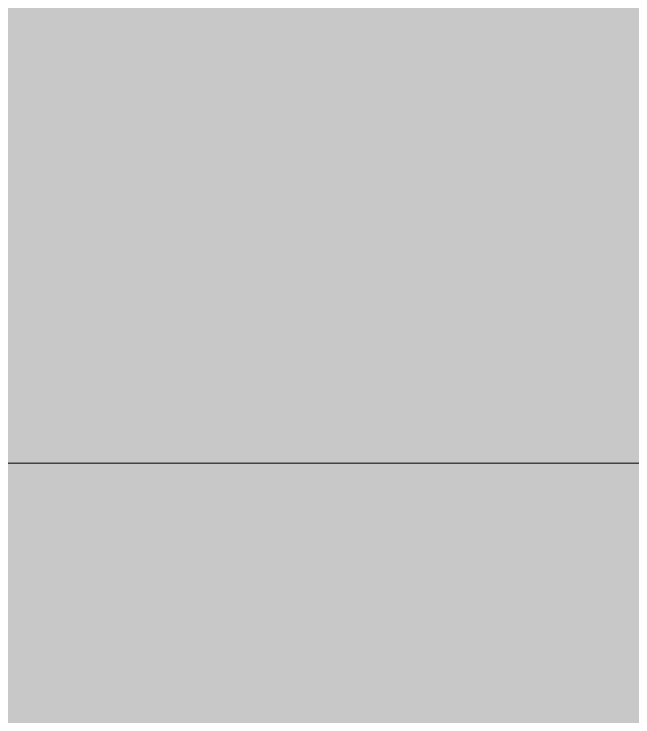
# Model space of a CAD drawing. Header units: millimetres. Extents: x 81773 to 282675, y -8553 to 29000.
# Drawn here: x 111894.1419 to 111894.2839, y 5935.3382 to 5935.4993 of the extents above; entities that cross this region are included whole.
import ezdxf

# ---------------------------------------------------------------- set-up
doc = ezdxf.new("R2010")
doc.units = ezdxf.units.MM
doc.layers.add('A-GENM-2', color=5, linetype='Continuous', lineweight=9, true_color=0x0000ff)
doc.layers.add('A-GENM-IDEN', color=7, linetype='Continuous', lineweight=9)

# ---------------------------------------------------------------- blocks, each defined once
blk = doc.blocks.new('Плинтус - Плинтус светлый _сад_-33412372-План раскладки напольных покрытий 3 этажа в осях 23-33')
at = {"layer": 'A-GENM-2'}
blk.add_hatch(color=256, dxfattribs=at).paths.add_polyline_path([(1455.00001, -15), (1440.00001, 0), (-1, -1), (-1, -15), (883.43337, -15)])
blk = doc.blocks.new('Mark Reiling - Mark Reiling-26174330-План раскладки напольных покрытий 3 этажа в осях 23-33')
at = {"layer": 'A-GENM-IDEN'}
blk.add_line((-3.4698676, -1.6628508), (3.4698676, -1.6628508), dxfattribs=at)
blk.add_line((-3.4698676, -1.6628508), (3.4698676, -1.6628508), dxfattribs=at)

msp = doc.modelspace()

# ---------------------------------------------------------------- block references
at = {"layer": 'A-GENM-2', "rotation": 270}
msp.add_blockref('Плинтус - Плинтус светлый _сад_-33412372-План раскладки напольных покрытий 3 этажа в осях 23-33', (111908.99994, 6599.00001), dxfattribs=at)
at = {"layer": 'A-GENM-IDEN', "xscale": 99.99999999999993, "yscale": 99.99999999999993, "zscale": 99.99999999999993}
msp.add_blockref('Mark Reiling - Mark Reiling-26174330-План раскладки напольных покрытий 3 этажа в осях 23-33', (111565.05201, 6101.68144), dxfattribs=at)

doc.saveas('drawing.dxf')
